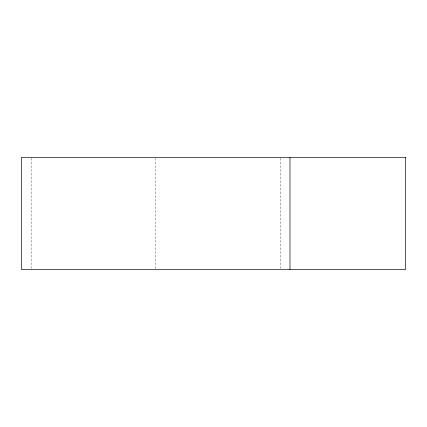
<?xml version="1.0" encoding="UTF-8"?>
<svg xmlns="http://www.w3.org/2000/svg" width="427" height="427" viewBox="0 0 427 427"><rect width="100%" height="100%" fill="white"/><g stroke="black" fill="none" stroke-linecap="round" stroke-linejoin="round"><path stroke-width="0.32" stroke-dasharray="2.13 1.6" d="M280.192 158.198L280.192 268.802M155.668 158.198L155.668 268.802M31.139 158.198L31.139 269.469"/><path stroke-width="0.64" d="M289.981 157.531L289.981 269.469M405.65 157.531L21.35 157.531L21.35 269.469L405.65 269.469L405.65 157.531"/></g></svg>
